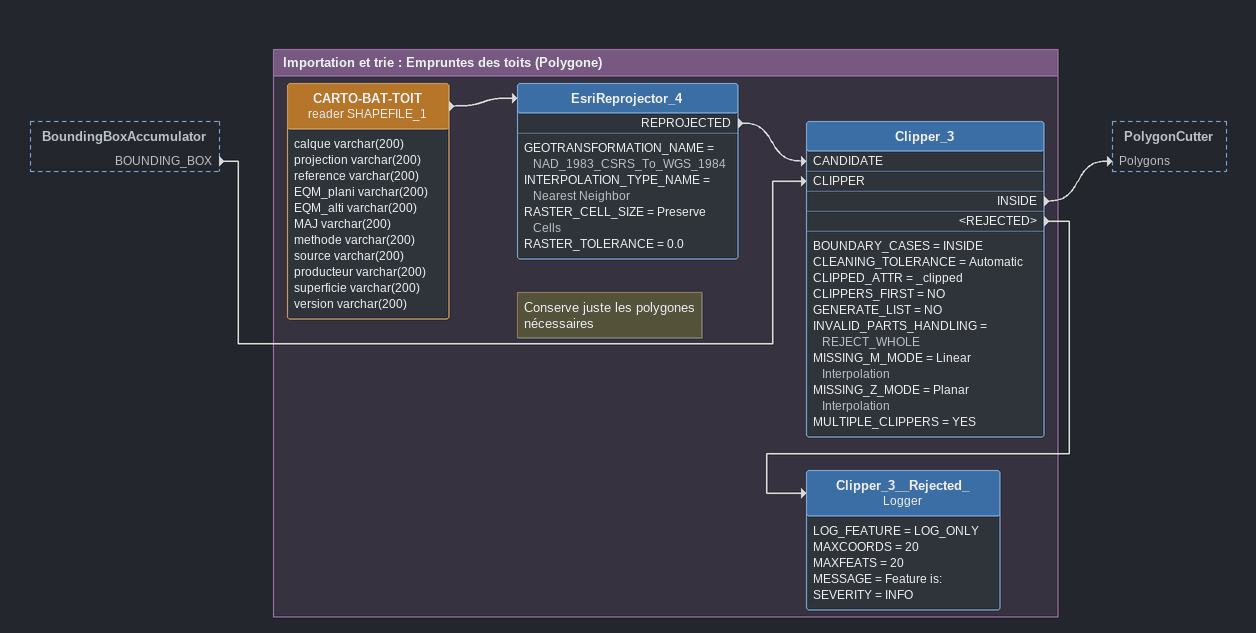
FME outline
BoundingBoxAccumulator [outside]
    BOUNDING_BOX -> Clipper_3 [CLIPPER]

Bookmark: Importation et trie : Empruntes des toits (Polygone)
CARTO-BAT-TOIT (reader SHAPEFILE_1)
    attributes: calque varchar(200), projection varchar(200), reference varchar(200), EQM_plani varchar(200), EQM_alti varchar(200), MAJ varchar(200), methode varchar(200), source varchar(200), producteur varchar(200), superficie varchar(200), version varchar(200)
    -> EsriReprojector_4
EsriReprojector_4
    GEOTRANSFORMATION_NAME = NAD_1983_CSRS_To_WGS_1984
    INTERPOLATION_TYPE_NAME = Nearest Neighbor
    RASTER_CELL_SIZE = Preserve Cells
    RASTER_TOLERANCE = 0.0
    REPROJECTED -> Clipper_3 [CANDIDATE]
Note: Conserve juste les polygones nécessaires
Clipper_3
    BOUNDARY_CASES = INSIDE
    CLEANING_TOLERANCE = Automatic
    CLIPPED_ATTR = _clipped
    CLIPPERS_FIRST = NO
    GENERATE_LIST = NO
    INVALID_PARTS_HANDLING = REJECT_WHOLE
    MISSING_M_MODE = Linear Interpolation
    MISSING_Z_MODE = Planar Interpolation
    MULTIPLE_CLIPPERS = YES
    INSIDE -> PolygonCutter [Polygons]
    <REJECTED> -> Clipper_3__Rejected_
Clipper_3__Rejected_: Logger
    LOG_FEATURE = LOG_ONLY
    MAXCOORDS = 20
    MAXFEATS = 20
    MESSAGE = Feature is:
    SEVERITY = INFO
